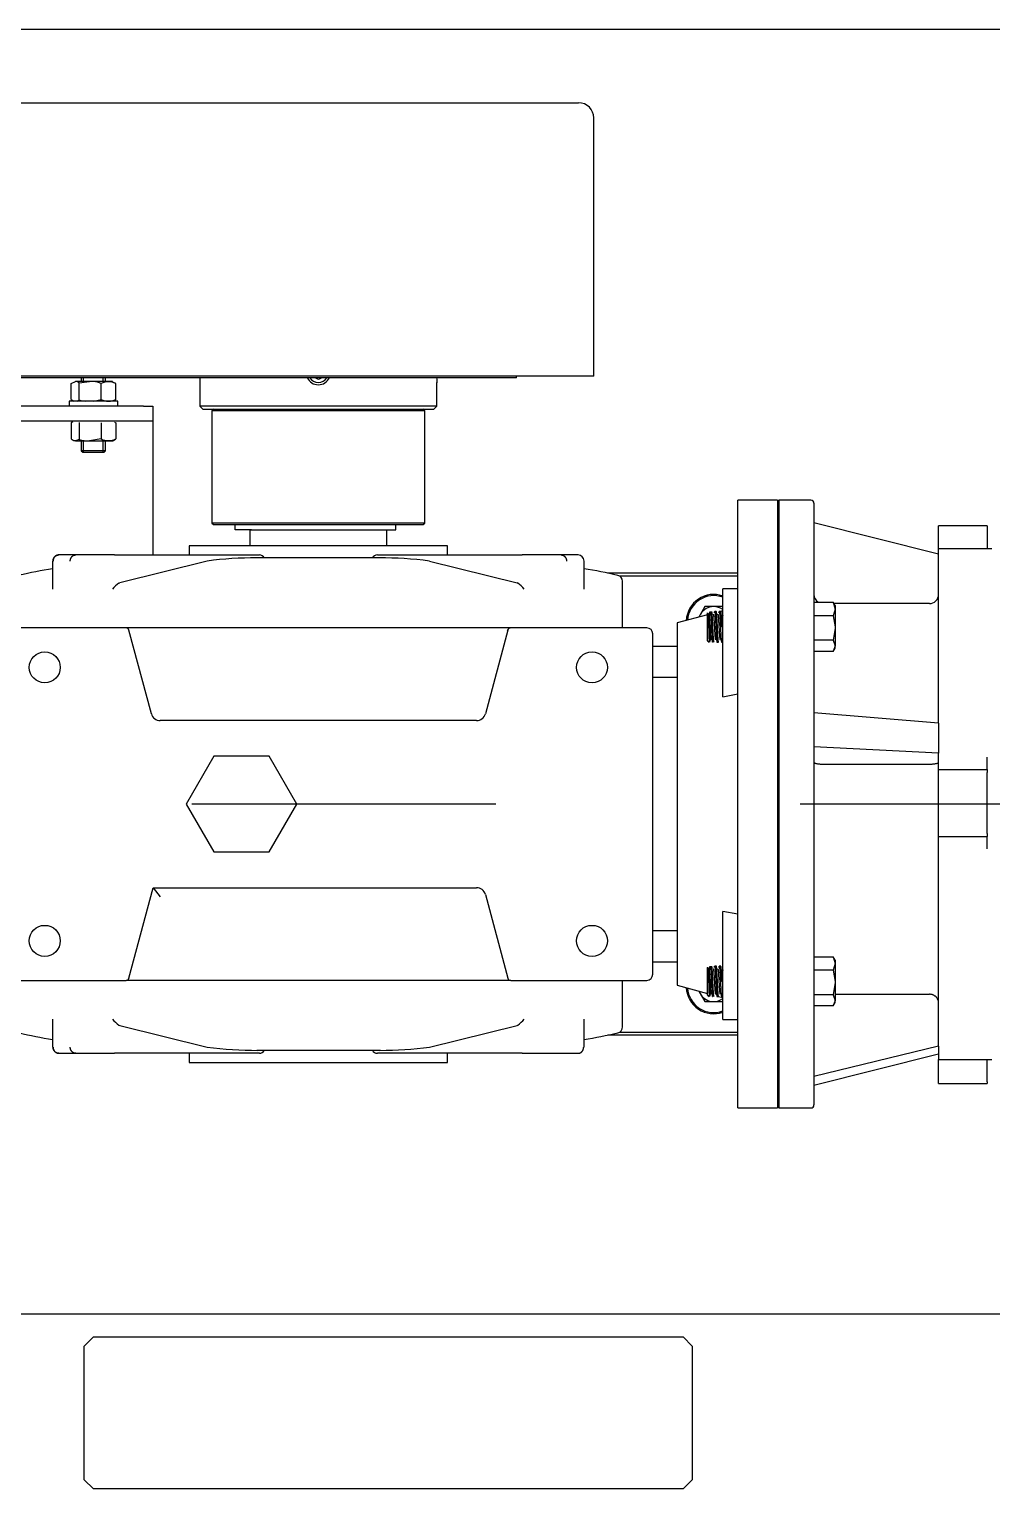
# Model space of a CAD drawing. Header units: metres. Extents: x 1161 to 1456, y 119 to 208.
# Drawn here: x 1362.8627 to 1363.1793, y 186.1409 to 186.6212 of the extents above; entities that cross this region are included whole.
import ezdxf

# ---------------------------------------------------------------- set-up
doc = ezdxf.new("R2010")
doc.units = ezdxf.units.M
doc.header["$MEASUREMENT"] = 0
doc.linetypes.add('CENTER2', pattern=[1.125, 0.75, -0.125, 0.125, -0.125])

# ---------------------------------------------------------------- blocks, each defined once
blk = doc.blocks.new('A$C0B0434A7')
at = {"color": 8}
blk.add_line((-1164.15, 3105.66), (4235.85, 3105.66), dxfattribs=at)
at = {"color": 8, "linetype": 'Continuous'}
for p, q in [((470.26, 3081.44), (789.29, 3081.44)), ((789.29, 3081.44), (897.44, 3081.44)), ((902.44, 2991.44), (902.44, 3076.44)), ((786.67, 2990.97), (467.64, 2990.97)), ((787.36, 2991.44), (468.33, 2991.44)), ((730.5, 2989.08), (731.96, 2989.74)), ((730.5, 2983.8), (730.5, 2989.08)), ((736.54, 2989.74), (731.96, 2989.74)), ((733.21, 2989.24), (736.54, 2989.74)), ((733.21, 2983.64), (733.21, 2989.24)), ((733.85, 2990.97), (733.85, 2989.74)), ((734.62, 2989.74), (734.62, 2990.97)), ((744.18, 2989.74), (736.54, 2989.74)), ((740.43, 2983.8), (740.43, 2989.08)), ((741.08, 2989.74), (741.08, 2990.97)), ((741.85, 2989.74), (741.85, 2990.97)), ((745.2, 2989.08), (743.74, 2989.74)), ((745.2, 2983.8), (745.2, 2989.08)), ((772.85, 2990.97), (772.85, 2981.64)), ((876.97, 2990.97), (786.67, 2990.97)), ((902.44, 2991.44), (787.36, 2991.44)), ((811.85, 2990.33), (810.74, 2990.97)), ((812.95, 2990.97), (811.85, 2990.33)), ((850.85, 2981.64), (850.85, 2989.36)), ((876.97, 2990.97), (876.97, 2991.44)), ((745.85, 2983.24), (729.85, 2983.24)), ((729.85, 2983.24), (729.85, 2981.64)), ((730.5, 2983.8), (731.42, 2983.24)), ((732.5, 2983.24), (733.21, 2983.64)), ((737.98, 2983.24), (740.43, 2983.8)), ((745.2, 2983.8), (744.28, 2983.24)), ((745.85, 2981.64), (745.85, 2983.24)), ((754.35, 2981.64), (690.35, 2981.64)), ((754.35, 2981.64), (757.35, 2981.64)), ((757.35, 2981.64), (757.35, 2976.64)), ((850.85, 2981.64), (772.85, 2981.64)), ((772.85, 2981.64), (773.85, 2980.64)), ((773.85, 2980.64), (849.85, 2980.64)), ((777.35, 2980.64), (776.85, 2980.14)), ((776.85, 2980.14), (846.85, 2980.14)), ((776.85, 2980.14), (776.85, 2943.14)), ((846.85, 2980.14), (846.35, 2980.64)), ((846.85, 2943.14), (846.85, 2980.14)), ((849.85, 2980.64), (850.85, 2981.64)), ((754.35, 2976.64), (690.35, 2976.64)), ((731.1, 2976.45), (730.5, 2976.08)), ((730.5, 2976.08), (730.5, 2970.8)), ((733.21, 2976.24), (733.21, 2970.64)), ((740.43, 2976.08), (740.43, 2970.8)), ((744.78, 2976.33), (745.2, 2976.08)), ((745.2, 2976.08), (745.2, 2970.8)), ((757.35, 2976.64), (754.35, 2976.64)), ((757.35, 2976.64), (757.35, 2971.64)), ((733.21, 2970.64), (731.96, 2970.14)), ((731.96, 2970.14), (736.54, 2970.14)), ((733.85, 2970.14), (733.85, 2966.94)), ((734.62, 2966.44), (734.62, 2970.14)), ((740.43, 2970.8), (736.54, 2970.14)), ((736.54, 2970.14), (744.18, 2970.14)), ((741.08, 2966.44), (741.08, 2970.14)), ((741.85, 2966.94), (741.85, 2970.14)), ((757.35, 2971.64), (757.35, 2932.64)), ((741.85, 2966.94), (733.85, 2966.94)), ((733.85, 2966.94), (734.35, 2966.44)), ((734.35, 2966.44), (741.35, 2966.44)), ((741.35, 2966.44), (741.85, 2966.94)), ((949.85, 2750.64), (949.85, 2950.64)), ((962.85, 2950.64), (949.85, 2950.64)), ((962.85, 2950.64), (962.85, 2750.64)), ((963.35, 2950.64), (962.85, 2950.14)), ((963.35, 2950.64), (963.35, 2750.64)), ((973.85, 2950.64), (963.35, 2950.64)), ((974.85, 2949.64), (974.85, 2751.64)), ((846.85, 2943.14), (776.85, 2943.14)), ((776.85, 2943.14), (777.35, 2942.64)), ((777.35, 2942.64), (846.35, 2942.64)), ((784.43, 2940.89), (784.43, 2942.64)), ((784.85, 2940.89), (784.43, 2940.89)), ((786.42, 2940.89), (784.85, 2940.89)), ((788.37, 2940.89), (786.42, 2940.89)), ((789.89, 2940.89), (788.37, 2940.89)), ((834.35, 2940.84), (789.35, 2940.84)), ((789.35, 2940.84), (789.35, 2935.64)), ((789.89, 2940.89), (837.3, 2940.89)), ((790.6, 2940.89), (790.6, 2940.84)), ((833.1, 2940.84), (833.1, 2940.89)), ((834.35, 2935.64), (834.35, 2940.84)), ((837.3, 2940.89), (837.3, 2942.64)), ((846.35, 2942.64), (846.85, 2943.14)), ((1015.85, 2932.95), (974.85, 2943.24)), ((1015.85, 2941.7), (1015.85, 2942.2)), ((1031.83, 2942.2), (1015.85, 2942.2)), ((1015.85, 2934.64), (1015.85, 2941.7)), ((1031.83, 2942.2), (1031.83, 2941.7)), ((1031.83, 2941.7), (1031.83, 2934.64)), ((854.35, 2935.64), (769.35, 2935.64)), ((769.35, 2935.64), (769.35, 2932.64)), ((854.35, 2932.64), (854.35, 2935.64)), ((724.59, 2930.64), (724.45, 2930.64)), ((724.45, 2930.64), (724.45, 2921.38)), ((732.03, 2932.64), (726.45, 2932.64)), ((744.84, 2932.64), (732.03, 2932.64)), ((744.84, 2932.64), (792.43, 2932.64)), ((775.29, 2930.64), (746.5, 2923.49)), ((832.11, 2931.67), (791.47, 2931.67)), ((831.27, 2932.64), (878.85, 2932.64)), ((848.4, 2930.64), (877.19, 2923.49)), ((891.67, 2932.64), (878.85, 2932.64)), ((897.25, 2932.64), (891.67, 2932.64)), ((899.25, 2921.38), (899.25, 2930.64)), ((1015.85, 2877.29), (1015.85, 2934.64)), ((1033.35, 2934.64), (1015.85, 2934.64)), ((949.85, 2926.64), (906.98, 2926.64)), ((949.85, 2925.64), (910.98, 2925.64)), ((746.26, 2923.37), (746.5, 2923.49)), ((877.44, 2923.37), (877.19, 2923.49)), ((911.9, 2908.64), (911.9, 2923.97)), ((944.85, 2900.14), (944.85, 2921.48)), ((949.85, 2921.48), (944.85, 2921.48)), ((974.85, 2917.05), (981.19, 2917.05)), ((981.19, 2917.05), (981.85, 2914.83)), ((981.85, 2915.98), (981.2, 2917.05)), ((1012.85, 2916.64), (981.45, 2916.64)), ((981.85, 2915.98), (981.85, 2914.83)), ((939.85, 2912.96), (929.85, 2910.28)), ((938.96, 2915.64), (936.97, 2912.19)), ((944.74, 2915.64), (938.96, 2915.64)), ((939.85, 2908.98), (939.85, 2913.54)), ((942.73, 2913.98), (942.21, 2913.98)), ((944.85, 2914.3), (943.63, 2913.97)), ((944.23, 2913.98), (943.71, 2913.98)), ((944.85, 2915.44), (944.74, 2915.64)), ((981.19, 2912.61), (974.85, 2912.61)), ((981.85, 2914.83), (981.19, 2912.61)), ((981.19, 2912.61), (981.84, 2908.98)), ((981.85, 2914.83), (981.85, 2908.98)), ((748.58, 2908.64), (703.85, 2908.64)), ((752.72, 2908.64), (748.58, 2908.64)), ((756.93, 2880.36), (749.55, 2907.9)), ((870.97, 2908.64), (752.72, 2908.64)), ((874.15, 2907.9), (866.77, 2880.36)), ((875.12, 2908.64), (870.97, 2908.64)), ((874.09, 2907.89), (874.2, 2908.05)), ((919.85, 2908.64), (875.12, 2908.64)), ((921.85, 2794.64), (921.85, 2906.64)), ((929.85, 2910.28), (929.85, 2791)), ((939.85, 2904.42), (939.85, 2908.98)), ((981.85, 2908.58), (981.19, 2904.54)), ((981.85, 2908.98), (981.85, 2908.58)), ((981.85, 2908.58), (981.85, 2902.72)), ((929.85, 2902.53), (921.85, 2902.53)), ((939.85, 2904.42), (940.38, 2903.98)), ((940.38, 2903.98), (940.38, 2904.41)), ((942.96, 2903.98), (943.48, 2903.98)), ((944.46, 2903.98), (944.85, 2903.98)), ((981.19, 2904.54), (974.85, 2904.54)), ((981.19, 2904.54), (981.85, 2902.72)), ((981.85, 2902.72), (981.19, 2900.91)), ((981.2, 2900.91), (981.85, 2901.98)), ((981.85, 2901.98), (981.85, 2902.72)), ((944.85, 2885.94), (944.85, 2900.14)), ((981.19, 2900.91), (974.85, 2900.91)), ((929.85, 2892.36), (921.85, 2892.36)), ((944.85, 2885.94), (949.85, 2886.91)), ((863.87, 2878.14), (759.82, 2878.14)), ((1015.85, 2877.29), (974.85, 2880.63)), ((1015.85, 2877.29), (1015.85, 2867.39)), ((1015.85, 2867.39), (974.85, 2869.48)), ((777.45, 2866.42), (768.36, 2850.67)), ((795.64, 2866.42), (777.45, 2866.42)), ((804.73, 2850.67), (795.64, 2866.42)), ((977.85, 2863.8), (1012.85, 2863.8)), ((1015.85, 2866.08), (1015.85, 2867.39)), ((1015.85, 2862), (1015.85, 2866.08)), ((1031.83, 2862), (1031.83, 2866.08)), ((1015.85, 2862), (1031.83, 2862)), ((1015.85, 2861), (1015.85, 2862)), ((1015.85, 2841), (1015.85, 2861)), ((1031.83, 2862), (1031.83, 2861)), ((1031.83, 2841), (1031.83, 2861)), ((768.36, 2850.67), (777.45, 2834.92)), ((795.64, 2834.92), (804.73, 2850.67)), ((1015.85, 2840), (1015.85, 2841)), ((1015.85, 2835.88), (1015.85, 2840)), ((1015.85, 2840), (1031.83, 2840)), ((1031.83, 2841), (1031.83, 2840)), ((1031.83, 2835.88), (1031.83, 2840)), ((777.45, 2834.92), (795.64, 2834.92)), ((1015.85, 2770.98), (1015.85, 2835.88)), ((749.55, 2793.38), (757.52, 2823.14)), ((757.52, 2823.14), (863.87, 2823.14)), ((757.52, 2823.14), (759.82, 2820.14)), ((866.77, 2820.92), (874.15, 2793.38)), ((949.85, 2814.38), (944.85, 2815.34)), ((944.85, 2801.14), (944.85, 2815.34)), ((929.85, 2808.92), (921.85, 2808.92)), ((944.85, 2779.8), (944.85, 2801.14)), ((921.85, 2798.75), (929.85, 2798.75)), ((939.85, 2792.3), (939.85, 2796.86)), ((942.73, 2797.3), (942.21, 2797.3)), ((944.23, 2797.3), (943.71, 2797.3)), ((974.85, 2800.37), (981.19, 2800.37)), ((981.19, 2795.94), (974.85, 2795.94)), ((981.19, 2800.37), (981.85, 2798.16)), ((981.85, 2798.16), (981.19, 2795.94)), ((981.19, 2795.94), (981.84, 2792.3)), ((981.85, 2799.3), (981.2, 2800.37)), ((981.85, 2799.3), (981.85, 2798.16)), ((981.85, 2798.16), (981.85, 2792.3)), ((703.85, 2792.64), (748.58, 2792.64)), ((752.72, 2792.64), (748.58, 2792.64)), ((749.61, 2793.39), (749.5, 2793.24)), ((870.97, 2792.64), (752.72, 2792.64)), ((875.12, 2792.64), (870.97, 2792.64)), ((875.12, 2792.64), (919.85, 2792.64)), ((911.9, 2777.31), (911.9, 2792.64)), ((929.85, 2791), (939.85, 2788.32)), ((939.85, 2787.74), (939.85, 2792.3)), ((981.85, 2791.9), (981.19, 2787.87)), ((981.85, 2792.3), (981.85, 2791.9)), ((981.85, 2791.9), (981.85, 2786.05)), ((936.97, 2789.09), (938.96, 2785.64)), ((939.85, 2787.74), (940.38, 2787.3)), ((940.38, 2787.3), (940.38, 2787.74)), ((942.96, 2787.3), (943.48, 2787.3)), ((943.49, 2787.34), (944.85, 2786.98)), ((944.46, 2787.3), (944.85, 2787.3)), ((981.19, 2787.87), (974.85, 2787.87)), ((981.19, 2787.87), (981.85, 2786.05)), ((981.85, 2788.05), (1012.85, 2788.05)), ((938.96, 2785.64), (944.74, 2785.64)), ((944.74, 2785.64), (944.85, 2785.84)), ((981.19, 2784.23), (974.85, 2784.23)), ((981.85, 2786.05), (981.19, 2784.23)), ((981.2, 2784.23), (981.85, 2785.3)), ((981.85, 2785.3), (981.85, 2786.05)), ((724.45, 2779.9), (724.45, 2770.64)), ((746.26, 2777.92), (746.5, 2777.79)), ((746.5, 2777.79), (775.29, 2770.64)), ((848.4, 2770.64), (877.19, 2777.79)), ((877.19, 2777.79), (877.44, 2777.92)), ((899.25, 2770.64), (899.25, 2779.9)), ((944.85, 2779.8), (949.85, 2779.8)), ((949.85, 2774.64), (906.98, 2774.64)), ((910.98, 2775.64), (949.85, 2775.64)), ((724.59, 2770.64), (724.45, 2770.64)), ((726.45, 2768.64), (732.03, 2768.64)), ((732.03, 2768.64), (744.84, 2768.64)), ((792.43, 2768.64), (744.84, 2768.64)), ((769.35, 2768.64), (769.35, 2765.64)), ((791.59, 2769.61), (832.23, 2769.61)), ((878.85, 2768.64), (831.27, 2768.64)), ((854.35, 2765.64), (854.35, 2768.64)), ((878.85, 2768.64), (891.67, 2768.64)), ((891.67, 2768.64), (897.25, 2768.64)), ((1015.85, 2770.98), (974.85, 2761.02)), ((1015.85, 2768.33), (974.85, 2758.04)), ((1015.85, 2770.98), (1015.85, 2768.33)), ((1015.85, 2768.33), (1015.85, 2766.64)), ((769.35, 2765.64), (854.35, 2765.64)), ((1015.85, 2759.23), (1015.85, 2766.64)), ((1015.85, 2766.64), (1033.35, 2766.64)), ((1031.83, 2759.23), (1031.83, 2766.64)), ((1015.85, 2758.73), (1015.85, 2759.23)), ((1015.85, 2758.73), (1031.83, 2758.73)), ((1031.83, 2759.23), (1031.83, 2758.73)), ((949.85, 2750.64), (962.85, 2750.64)), ((962.85, 2751.14), (963.35, 2750.64)), ((963.35, 2750.64), (973.85, 2750.64)), ((4189.85, 2682.8), (-320.15, 2682.8)), ((737.85, 2675.3), (734.85, 2672.3)), ((734.85, 2628.3), (734.85, 2672.3)), ((737.85, 2675.3), (931.85, 2675.3)), ((934.85, 2672.3), (931.85, 2675.3)), ((934.85, 2672.3), (934.85, 2628.3)), ((734.85, 2628.3), (737.85, 2625.3)), ((931.85, 2625.3), (934.85, 2628.3)), ((931.85, 2625.3), (737.85, 2625.3))]:
    blk.add_line(p, q, dxfattribs=at)
at = {"color": 8, "linetype": 'CENTER2', "ltscale": 10}
blk.add_line((4270.27, 2850.64), (416.35, 2850.64), dxfattribs=at)
at = {"color": 8, "linetype": 'Continuous'}
for centre in [(721.85, 2895.64), (901.85, 2895.64), (721.85, 2805.64), (901.85, 2805.64)]:
    blk.add_circle(centre, 5.1, dxfattribs=at)
for centre, radius, start, end in [((897.44, 3076.44), 5, 0, 90), ((731.87, 2987.68), 2.06, 49.2955, 87.4197), ((736.39, 2977.08), 12.66, 71.399, 89.3234), ((742.81, 2984.25), 5.38, 63.7407, 116.2593), ((811.85, 2992.64), 4, 204.6926, 335.3074), ((811.85, 2992.64), 3.23, 211.1217, 328.8783), ((889.7, 2992.64), 38.99, 182.4816, 184.8894), ((737.01, 2996.99), 13.88, 254.1237, 262.1183), ((742.94, 2989.09), 5.85, 244.6356, 268.7747), ((742.69, 2989.09), 5.85, 271.2257, 295.3641), ((736.64, 2982.25), 12.1, 253.5358, 269.5463), ((742.81, 2975.63), 5.38, 243.7407, 296.2593), ((973.85, 2949.64), 1, 0.001, 90), ((791.41, 2805.88), 125.8, 89.9158, 97.3591), ((792.4, 2930.73), 1.91, 28.7079, 89.0502), ((831.3, 2930.73), 1.91, 90.9498, 151.2921), ((832.29, 2805.88), 125.8, 82.6409, 90.2221), ((897.25, 2930.64), 2, 0, 90), ((765.84, 2689.48), 242.2, 99.8398, 102.5088), ((857.86, 2689.48), 242.2, 77.4869, 80.1602), ((909.9, 2923.97), 2, 0, 77.4879), ((752.67, 2914.26), 11.13, 125.1407, 140.1687), ((871.08, 2914.32), 11.06, 39.7794, 54.9082), ((941.85, 2910.64), 9, 70.5288, 177.1477), ((941.85, 2910.64), 8.6, 69.5838, 176.2873), ((977.85, 2919.64), 3, 180, 239.8404), ((1012.85, 2919.64), 3, 269.7303, 0), ((941.85, 2910.64), 5, 150, 161.5084), ((941.85, 2910.64), 5, 90, 150), ((941.85, 2910.64), 5, 53.1301, 90), ((748.58, 2907.64), 1, 15, 90), ((875.12, 2907.64), 1, 90, 165), ((919.85, 2906.64), 2, 0, 90), ((1069.51, 2911.96), 129.35, 181.3221, 183.3473), ((759.82, 2881.14), 3, 195, 270), ((863.87, 2881.14), 3, 270, 345), ((863.87, 2820.14), 3, 15, 90), ((748.58, 2793.64), 1, 270, 345), ((875.12, 2793.64), 1, 195, 270), ((919.85, 2794.64), 2, 270, 0), ((1069.51, 2795.29), 129.35, 181.3221, 183.3473), ((941.85, 2790.64), 9, 182.8523, 289.4712), ((941.85, 2790.64), 8.6, 183.7127, 290.4162), ((941.85, 2790.64), 5, 198.4916, 210), ((941.85, 2790.64), 5, 210, 270), ((941.85, 2790.64), 5, 270, 306.8699), ((752.61, 2786.96), 11.05, 219.7782, 234.9123), ((871.03, 2787.02), 11.13, 305.1407, 320.1688), ((909.9, 2777.31), 2, 282.5121, 0), ((765.84, 3011.8), 242.2, 257.4869, 260.1602), ((857.86, 3011.8), 242.2, 279.8398, 282.5088), ((791.41, 2895.4), 125.8, 262.6409, 270.2221), ((792.4, 2770.55), 1.91, 270.9498, 331.2921), ((831.3, 2770.55), 1.91, 208.7079, 269.0502), ((832.29, 2895.4), 125.8, 269.9158, 277.3591), ((973.85, 2751.64), 1, 270, 0)]:
    blk.add_arc(centre, radius, start, end, dxfattribs=at)
for points, knots in [([(731.96, 2970.14), (731.84, 2970.14), (731.71, 2970.16), (731.46, 2970.22), (731.34, 2970.26), (730.98, 2970.44), (730.74, 2970.6), (730.5, 2970.8)], [0, 0, 0, 0, 0.25, 0.25, 0.5, 0.5, 1, 1, 1, 1]), ([(743.74, 2970.14), (743.86, 2970.14), (743.99, 2970.16), (744.23, 2970.22), (744.36, 2970.26), (744.72, 2970.44), (744.96, 2970.6), (745.2, 2970.8)], [0, 0, 0, 0, 0.25, 0.25, 0.5, 0.5, 1, 1, 1, 1]), ([(939.85, 2912.8), (939.85, 2912.88), (939.86, 2913.03), (939.88, 2913.22), (939.9, 2913.41), (939.92, 2913.55), (939.93, 2913.6), (939.94, 2913.61)], [0, 0, 0, 0, 0.0414784, 0.0832484, 0.1251337, 0.193651, 0.2499639, 0.2499639, 0.2499639, 0.2499639]), ([(939.98, 2913.51), (940, 2913.42), (940.03, 2913.13), (940.06, 2912.51), (940.09, 2911.89), (940.11, 2911.37), (940.13, 2910.82), (940.15, 2910.33), (940.16, 2909.95), (940.17, 2909.69), (940.18, 2909.44), (940.19, 2909.2), (940.19, 2909.05), (940.2, 2908.98)], [0.3750736, 0.3750736, 0.3750736, 0.3750736, 0.5000181, 0.6249317, 0.6886117, 0.7499196, 0.8119679, 0.8747856, 0.9030901, 0.9297784, 0.9548298, 0.9782361, 1, 1, 1, 1]), ([(940.38, 2909.9), (940.39, 2910.1), (940.41, 2910.51), (940.44, 2911.09), (940.48, 2911.72), (940.52, 2912.37), (940.57, 2913.2), (940.63, 2913.76), (940.69, 2913.98), (940.75, 2913.98), (940.83, 2913.56), (940.9, 2912.64), (940.95, 2911.68), (941, 2910.9), (941.04, 2910.12), (941.06, 2909.51), (941.08, 2909.14), (941.09, 2908.98)], [0, 0, 0, 0, 0.04215, 0.084301, 0.126453, 0.188725, 0.250303, 0.375977, 0.438593, 0.500053, 0.625459, 0.749394, 0.800263, 0.874914, 0.924707, 0.966405, 1, 1, 1, 1]), ([(941.61, 2908.98), (941.6, 2909.04), (941.6, 2909.19), (941.59, 2909.41), (941.58, 2909.67), (941.56, 2909.94), (941.55, 2910.24), (941.53, 2910.56), (941.5, 2911.14), (941.46, 2911.82), (941.42, 2912.53), (941.38, 2913.13), (941.33, 2913.64), (941.28, 2913.92), (941.25, 2913.98), (941.23, 2913.98)], [0, 0, 0, 0, 0.0128239, 0.027333, 0.0435273, 0.0614067, 0.0809709, 0.10222, 0.1251537, 0.1979058, 0.2501087, 0.3023116, 0.3750636, 0.4478157, 0.5000186, 0.5000186, 0.5000186, 0.5000186]), ([(942.12, 2913.6), (942.14, 2913.74), (942.17, 2913.92), (942.21, 2914), (942.26, 2913.92), (942.31, 2913.64), (942.36, 2913.13), (942.4, 2912.53), (942.44, 2911.82), (942.49, 2911.06), (942.52, 2910.34), (942.55, 2909.82), (942.57, 2909.37), (942.58, 2909.1), (942.59, 2908.98)], [0.3750636, 0.3750636, 0.3750636, 0.3750636, 0.4478157, 0.5000186, 0.5522215, 0.6249735, 0.6977256, 0.7499285, 0.8021314, 0.8748834, 0.9138955, 0.9477537, 0.9764558, 1, 1, 1, 1]), ([(943.11, 2908.98), (943.1, 2909.04), (943.1, 2909.19), (943.09, 2909.41), (943.08, 2909.67), (943.06, 2909.94), (943.05, 2910.24), (943.03, 2910.56), (943, 2911.14), (942.96, 2911.82), (942.92, 2912.53), (942.88, 2913.13), (942.83, 2913.64), (942.78, 2913.92), (942.75, 2913.98), (942.73, 2913.98)], [0, 0, 0, 0, 0.0128239, 0.027333, 0.0435273, 0.0614067, 0.0809709, 0.10222, 0.1251537, 0.1979058, 0.2501087, 0.3023116, 0.3750636, 0.4478157, 0.5000186, 0.5000186, 0.5000186, 0.5000186]), ([(943.62, 2913.6), (943.64, 2913.74), (943.67, 2913.92), (943.71, 2914), (943.76, 2913.92), (943.81, 2913.64), (943.86, 2913.13), (943.9, 2912.53), (943.94, 2911.82), (943.99, 2911.06), (944.02, 2910.34), (944.05, 2909.82), (944.07, 2909.37), (944.08, 2909.1), (944.09, 2908.98)], [0.3750636, 0.3750636, 0.3750636, 0.3750636, 0.4478157, 0.5000186, 0.5522215, 0.6249735, 0.6977256, 0.7499285, 0.8021314, 0.8748834, 0.9138955, 0.9477537, 0.9764558, 1, 1, 1, 1]), ([(944.61, 2908.98), (944.6, 2909.04), (944.6, 2909.19), (944.59, 2909.41), (944.58, 2909.67), (944.56, 2909.94), (944.55, 2910.24), (944.53, 2910.56), (944.5, 2911.14), (944.46, 2911.82), (944.42, 2912.53), (944.38, 2913.13), (944.33, 2913.64), (944.28, 2913.92), (944.25, 2913.98), (944.23, 2913.98)], [0, 0, 0, 0, 0.0128239, 0.027333, 0.0435273, 0.0614067, 0.0809709, 0.10222, 0.1251537, 0.1979058, 0.2501087, 0.3023116, 0.3750636, 0.4478157, 0.5000186, 0.5000186, 0.5000186, 0.5000186]), ([(940.86, 2908.98), (940.85, 2908.79), (940.83, 2908.37), (940.79, 2907.56), (940.74, 2906.57), (940.68, 2905.55), (940.62, 2904.74), (940.56, 2904.19), (940.51, 2903.98), (940.47, 2903.97), (940.45, 2904.03), (940.42, 2904.16), (940.4, 2904.32), (940.38, 2904.41)], [0, 0, 0, 0, 0.057516, 0.124312, 0.250653, 0.375342, 0.498865, 0.625106, 0.750314, 0.811654, 0.873722, 0.923629, 1, 1, 1, 1]), ([(941.09, 2908.98), (941.09, 2908.91), (941.1, 2908.77), (941.11, 2908.54), (941.12, 2908.29), (941.14, 2908.01), (941.15, 2907.71), (941.17, 2907.39), (941.2, 2906.82), (941.23, 2906.13), (941.28, 2905.43), (941.32, 2904.82), (941.37, 2904.32), (941.42, 2904.03), (941.46, 2903.95), (941.51, 2904.03), (941.56, 2904.32), (941.61, 2904.82), (941.65, 2905.43), (941.69, 2906.02), (941.71, 2906.45), (941.72, 2906.65)], [0, 0, 0, 0, 0.0128239, 0.027333, 0.0435273, 0.0614067, 0.0809709, 0.10222, 0.1251537, 0.1979058, 0.2501087, 0.3023115, 0.3750636, 0.4478157, 0.5000186, 0.5522215, 0.6249735, 0.6977256, 0.7499285, 0.8021314, 0.8458785, 0.8458785, 0.8458785, 0.8458785]), ([(941.98, 2903.98), (941.97, 2903.98), (941.94, 2904.03), (941.89, 2904.32), (941.84, 2904.82), (941.8, 2905.43), (941.75, 2906.13), (941.71, 2906.89), (941.67, 2907.61), (941.65, 2908.13), (941.63, 2908.58), (941.61, 2908.85), (941.61, 2908.98)], [0.5000186, 0.5000186, 0.5000186, 0.5000186, 0.5522215, 0.6249735, 0.6977256, 0.7499285, 0.8021314, 0.8748834, 0.9138955, 0.9477537, 0.9764558, 1, 1, 1, 1]), ([(942.59, 2908.98), (942.59, 2908.91), (942.6, 2908.77), (942.61, 2908.54), (942.62, 2908.29), (942.64, 2908.01), (942.65, 2907.71), (942.67, 2907.39), (942.7, 2906.82), (942.73, 2906.13), (942.78, 2905.43), (942.82, 2904.82), (942.87, 2904.32), (942.92, 2904.03), (942.95, 2903.98), (942.96, 2903.98)], [0, 0, 0, 0, 0.0128239, 0.027333, 0.0435273, 0.0614067, 0.0809709, 0.10222, 0.1251537, 0.1979058, 0.2501087, 0.3023116, 0.3750636, 0.4478157, 0.5000186, 0.5000186, 0.5000186, 0.5000186]), ([(943.48, 2903.98), (943.47, 2903.98), (943.44, 2904.03), (943.39, 2904.32), (943.34, 2904.82), (943.3, 2905.43), (943.25, 2906.13), (943.21, 2906.89), (943.17, 2907.61), (943.15, 2908.13), (943.13, 2908.58), (943.11, 2908.85), (943.11, 2908.98)], [0.5000186, 0.5000186, 0.5000186, 0.5000186, 0.5522215, 0.6249735, 0.6977256, 0.7499285, 0.8021314, 0.8748834, 0.9138955, 0.9477537, 0.9764558, 1, 1, 1, 1]), ([(944.09, 2908.98), (944.09, 2908.91), (944.1, 2908.77), (944.11, 2908.54), (944.12, 2908.29), (944.14, 2908.01), (944.15, 2907.71), (944.17, 2907.39), (944.2, 2906.82), (944.23, 2906.13), (944.28, 2905.43), (944.32, 2904.82), (944.37, 2904.32), (944.42, 2904.03), (944.45, 2903.98), (944.46, 2903.98)], [0, 0, 0, 0, 0.0128239, 0.027333, 0.0435273, 0.0614067, 0.0809709, 0.10222, 0.1251537, 0.1979058, 0.2501087, 0.3023115, 0.3750636, 0.4478157, 0.5000186, 0.5000186, 0.5000186, 0.5000186]), ([(939.85, 2796.13), (939.85, 2796.2), (939.86, 2796.36), (939.88, 2796.55), (939.9, 2796.74), (939.92, 2796.88), (939.93, 2796.93), (939.94, 2796.94)], [0, 0, 0, 0, 0.0414784, 0.0832484, 0.1251337, 0.193651, 0.2499639, 0.2499639, 0.2499639, 0.2499639]), ([(939.98, 2796.84), (940, 2796.75), (940.03, 2796.45), (940.06, 2795.83), (940.09, 2795.22), (940.11, 2794.7), (940.13, 2794.15), (940.15, 2793.66), (940.16, 2793.28), (940.17, 2793.01), (940.18, 2792.76), (940.19, 2792.53), (940.19, 2792.38), (940.2, 2792.3)], [0.3750736, 0.3750736, 0.3750736, 0.3750736, 0.5000181, 0.6249317, 0.6886117, 0.7499196, 0.8119679, 0.8747856, 0.9030901, 0.9297784, 0.9548298, 0.9782361, 1, 1, 1, 1]), ([(940.38, 2793.23), (940.39, 2793.43), (940.41, 2793.83), (940.44, 2794.41), (940.48, 2795.05), (940.52, 2795.7), (940.57, 2796.53), (940.63, 2797.09), (940.69, 2797.31), (940.75, 2797.31), (940.83, 2796.88), (940.9, 2795.97), (940.95, 2795), (941, 2794.23), (941.04, 2793.45), (941.06, 2792.84), (941.08, 2792.47), (941.09, 2792.3)], [0, 0, 0, 0, 0.04215, 0.084301, 0.126453, 0.188725, 0.250303, 0.375977, 0.438593, 0.500053, 0.625459, 0.749394, 0.800263, 0.874914, 0.924707, 0.966405, 1, 1, 1, 1]), ([(941.61, 2792.3), (941.6, 2792.37), (941.6, 2792.51), (941.59, 2792.74), (941.58, 2792.99), (941.56, 2793.27), (941.55, 2793.57), (941.53, 2793.89), (941.5, 2794.46), (941.46, 2795.15), (941.42, 2795.86), (941.38, 2796.46), (941.33, 2796.96), (941.28, 2797.25), (941.25, 2797.3), (941.23, 2797.3)], [0, 0, 0, 0, 0.0128239, 0.027333, 0.0435273, 0.0614067, 0.0809709, 0.10222, 0.1251537, 0.1979058, 0.2501087, 0.3023116, 0.3750636, 0.4478157, 0.5000186, 0.5000186, 0.5000186, 0.5000186]), ([(942.12, 2796.92), (942.14, 2797.07), (942.17, 2797.25), (942.21, 2797.33), (942.26, 2797.25), (942.31, 2796.96), (942.36, 2796.46), (942.4, 2795.86), (942.44, 2795.15), (942.49, 2794.39), (942.52, 2793.67), (942.55, 2793.15), (942.57, 2792.7), (942.58, 2792.43), (942.59, 2792.3)], [0.3750636, 0.3750636, 0.3750636, 0.3750636, 0.4478157, 0.5000186, 0.5522215, 0.6249735, 0.6977256, 0.7499285, 0.8021314, 0.8748834, 0.9138955, 0.9477537, 0.9764558, 1, 1, 1, 1]), ([(943.11, 2792.3), (943.1, 2792.37), (943.1, 2792.51), (943.09, 2792.74), (943.08, 2792.99), (943.06, 2793.27), (943.05, 2793.57), (943.03, 2793.89), (943, 2794.46), (942.96, 2795.15), (942.92, 2795.86), (942.88, 2796.46), (942.83, 2796.96), (942.78, 2797.25), (942.75, 2797.3), (942.73, 2797.3)], [0, 0, 0, 0, 0.0128239, 0.027333, 0.0435273, 0.0614067, 0.0809709, 0.10222, 0.1251537, 0.1979058, 0.2501087, 0.3023116, 0.3750636, 0.4478157, 0.5000186, 0.5000186, 0.5000186, 0.5000186]), ([(943.62, 2796.92), (943.64, 2797.07), (943.67, 2797.25), (943.71, 2797.33), (943.76, 2797.25), (943.81, 2796.96), (943.86, 2796.46), (943.9, 2795.86), (943.94, 2795.15), (943.99, 2794.39), (944.02, 2793.67), (944.05, 2793.15), (944.07, 2792.7), (944.08, 2792.43), (944.09, 2792.3)], [0.3750636, 0.3750636, 0.3750636, 0.3750636, 0.4478157, 0.5000186, 0.5522215, 0.6249735, 0.6977256, 0.7499285, 0.8021314, 0.8748834, 0.9138955, 0.9477537, 0.9764558, 1, 1, 1, 1]), ([(944.61, 2792.3), (944.6, 2792.37), (944.6, 2792.51), (944.59, 2792.74), (944.58, 2792.99), (944.56, 2793.27), (944.55, 2793.57), (944.53, 2793.89), (944.5, 2794.46), (944.46, 2795.15), (944.42, 2795.86), (944.38, 2796.46), (944.33, 2796.96), (944.28, 2797.25), (944.25, 2797.3), (944.23, 2797.3)], [0, 0, 0, 0, 0.0128239, 0.027333, 0.0435273, 0.0614067, 0.0809709, 0.10222, 0.1251537, 0.1979058, 0.2501087, 0.3023116, 0.3750636, 0.4478157, 0.5000186, 0.5000186, 0.5000186, 0.5000186]), ([(940.86, 2792.3), (940.85, 2792.11), (940.83, 2791.7), (940.79, 2790.88), (940.74, 2789.89), (940.68, 2788.88), (940.62, 2788.07), (940.56, 2787.52), (940.51, 2787.31), (940.47, 2787.3), (940.45, 2787.36), (940.42, 2787.49), (940.4, 2787.64), (940.38, 2787.74)], [0, 0, 0, 0, 0.057516, 0.124312, 0.250653, 0.375342, 0.498865, 0.625106, 0.750314, 0.811654, 0.873722, 0.923629, 1, 1, 1, 1]), ([(941.09, 2792.3), (941.09, 2792.24), (941.1, 2792.09), (941.11, 2791.87), (941.12, 2791.61), (941.14, 2791.34), (941.15, 2791.04), (941.17, 2790.72), (941.2, 2790.15), (941.23, 2789.46), (941.28, 2788.75), (941.32, 2788.15), (941.37, 2787.64), (941.42, 2787.36), (941.46, 2787.28), (941.51, 2787.36), (941.56, 2787.64), (941.61, 2788.15), (941.65, 2788.75), (941.69, 2789.35), (941.71, 2789.78), (941.72, 2789.98)], [0, 0, 0, 0, 0.0128239, 0.027333, 0.0435273, 0.0614067, 0.0809709, 0.10222, 0.1251537, 0.1979058, 0.2501087, 0.3023115, 0.3750636, 0.4478157, 0.5000186, 0.5522215, 0.6249735, 0.6977256, 0.7499285, 0.8021314, 0.8458785, 0.8458785, 0.8458785, 0.8458785]), ([(941.98, 2787.3), (941.97, 2787.3), (941.94, 2787.36), (941.89, 2787.64), (941.84, 2788.15), (941.8, 2788.75), (941.75, 2789.46), (941.71, 2790.22), (941.67, 2790.94), (941.65, 2791.46), (941.63, 2791.91), (941.61, 2792.18), (941.61, 2792.3)], [0.5000186, 0.5000186, 0.5000186, 0.5000186, 0.5522215, 0.6249735, 0.6977256, 0.7499285, 0.8021314, 0.8748834, 0.9138955, 0.9477537, 0.9764558, 1, 1, 1, 1]), ([(942.59, 2792.3), (942.59, 2792.24), (942.6, 2792.09), (942.61, 2791.87), (942.62, 2791.61), (942.64, 2791.34), (942.65, 2791.04), (942.67, 2790.72), (942.7, 2790.15), (942.73, 2789.46), (942.78, 2788.75), (942.82, 2788.15), (942.87, 2787.64), (942.92, 2787.36), (942.95, 2787.3), (942.96, 2787.3)], [0, 0, 0, 0, 0.0128239, 0.027333, 0.0435273, 0.0614067, 0.0809709, 0.10222, 0.1251537, 0.1979058, 0.2501087, 0.3023116, 0.3750636, 0.4478157, 0.5000186, 0.5000186, 0.5000186, 0.5000186]), ([(943.48, 2787.3), (943.47, 2787.3), (943.44, 2787.36), (943.39, 2787.64), (943.34, 2788.15), (943.3, 2788.75), (943.25, 2789.46), (943.21, 2790.22), (943.17, 2790.94), (943.15, 2791.46), (943.13, 2791.91), (943.11, 2792.18), (943.11, 2792.3)], [0.5000186, 0.5000186, 0.5000186, 0.5000186, 0.5522215, 0.6249735, 0.6977256, 0.7499285, 0.8021314, 0.8748834, 0.9138955, 0.9477537, 0.9764558, 1, 1, 1, 1]), ([(944.09, 2792.3), (944.09, 2792.24), (944.1, 2792.09), (944.11, 2791.87), (944.12, 2791.61), (944.14, 2791.34), (944.15, 2791.04), (944.17, 2790.72), (944.2, 2790.15), (944.23, 2789.46), (944.28, 2788.75), (944.32, 2788.15), (944.37, 2787.64), (944.42, 2787.36), (944.45, 2787.3), (944.46, 2787.3)], [0, 0, 0, 0, 0.0128239, 0.027333, 0.0435273, 0.0614067, 0.0809709, 0.10222, 0.1251537, 0.1979058, 0.2501087, 0.3023115, 0.3750636, 0.4478157, 0.5000186, 0.5000186, 0.5000186, 0.5000186])]:
    blk.add_open_spline(points, degree=3, knots=knots, dxfattribs=at)
for points, weights, degree in [([(726.45, 2932.64), (725.36, 2932.64), (724.59, 2931.81), (724.59, 2930.64)], [0.956233273282, 0.769517112404, 0.769517112325, 0.956233273048], 3), ([(724.59, 2930.64), (724.59, 2931.81), (725.36, 2932.64), (726.45, 2932.64)], [0.956233273048, 0.769517112331, 0.769517112404, 0.956233273265], 3), ([(730.23, 2930.64), (730.23, 2931.81), (730.97, 2932.64), (732.03, 2932.64)], [0.956233273048, 0.769517112324, 0.769517112404, 0.956233273288], 3), ([(891.67, 2932.64), (892.72, 2932.64), (893.47, 2931.81), (893.47, 2930.64)], [0.956233273112, 0.769517112404, 0.769517112382, 0.956233273048], 3), ([(944.78, 2913.02), (944.81, 2912.88), (944.85, 2912.57)], [0.968465104541, 0.956790336488, 0.966003406449], 2), ([(974.85, 2864.4), (974.85, 2863.8), (977.85, 2863.8)], [1, 0.707118539284, 1], 2), ([(1012.85, 2863.8), (1015.85, 2863.8), (1015.85, 2864.4)], [1, 0.70709502485, 1], 2), ([(944.78, 2796.35), (944.81, 2796.21), (944.85, 2795.9)], [0.968465104541, 0.956790336488, 0.966003406449], 2), ([(1015.85, 2785.21), (1015.85, 2788.05), (1012.85, 2788.05)], [1, 0.707095024855, 1], 2), ([(724.59, 2770.64), (724.59, 2769.47), (725.36, 2768.64), (726.45, 2768.64)], [0.956233273048, 0.769517112325, 0.769517112404, 0.956233273282], 3), ([(726.45, 2768.64), (725.36, 2768.64), (724.59, 2769.47), (724.59, 2770.64)], [0.956233273264, 0.769517112404, 0.769517112331, 0.956233273048], 3), ([(732.03, 2768.64), (730.97, 2768.64), (730.23, 2769.47), (730.23, 2770.64)], [0.956233273288, 0.769517112404, 0.769517112324, 0.956233273048], 3), ([(897.25, 2768.64), (898.34, 2768.64), (899.11, 2769.47), (899.11, 2770.64)], [0.956233273265, 0.769517112404, 0.769517112331, 0.956233273048], 3)]:
    blk.add_rational_spline(points, weights, degree=degree, dxfattribs=at)
for points, weights, knots in [([(939.85, 2908.98), (939.94, 2910.7), (940.04, 2911.91), (940.13, 2913.13), (940.22, 2913.13), (940.32, 2913.13), (940.41, 2911.91), (940.5, 2910.7), (940.6, 2908.98), (940.69, 2907.26), (940.79, 2906.04), (940.88, 2904.83), (940.97, 2904.83), (941.01, 2904.83), (941.06, 2905.08)], [1, 0.923879532511, 1, 0.923879532511, 1, 0.923879532511, 1, 0.923879532511, 1, 0.923879532511, 1, 0.923879532511, 1, 0.96580525409, 0.962332354391], [0, 0, 0, 0.00787402, 0.00787402, 0.01574803, 0.01574803, 0.02362205, 0.02362205, 0.03149606, 0.03149606, 0.03937008, 0.03937008, 0.04724409, 0.04724409, 0.05078125, 0.05078125, 0.05078125]), ([(941.71, 2913.12), (941.72, 2913.13), (941.72, 2913.13), (941.82, 2913.13), (941.91, 2911.91), (942, 2910.7), (942.1, 2908.98), (942.19, 2907.26), (942.29, 2906.04), (942.38, 2904.83), (942.47, 2904.83), (942.51, 2904.83), (942.55, 2905.02)], [0.989035389539, 0.994053093016, 1, 0.923879532511, 1, 0.923879532511, 1, 0.923879532511, 1, 0.923879532511, 1, 0.970562603505, 0.96389333603], [0.078125, 0.078125, 0.078125, 0.07874016, 0.07874016, 0.08661417, 0.08661417, 0.09448819, 0.09448819, 0.1023622, 0.1023622, 0.11023622, 0.11023622, 0.11328127, 0.11328127, 0.11328127]), ([(943.2, 2913.1), (943.21, 2913.13), (943.22, 2913.13), (943.32, 2913.13), (943.41, 2911.91), (943.5, 2910.7), (943.6, 2908.98), (943.69, 2907.26), (943.79, 2906.04), (943.88, 2904.83), (943.97, 2904.83), (944, 2904.83), (944.03, 2904.96)], [0.981601748618, 0.989295563532, 1, 0.923879532511, 1, 0.923879532511, 1, 0.923879532511, 1, 0.923879532511, 1, 0.975320313059, 0.966643863292], [0.140625, 0.140625, 0.140625, 0.14173228, 0.14173228, 0.1496063, 0.1496063, 0.15748031, 0.15748031, 0.16535433, 0.16535433, 0.17322835, 0.17322835, 0.17578125, 0.17578125, 0.17578125]), ([(939.85, 2792.3), (939.94, 2794.02), (940.04, 2795.24), (940.13, 2796.45), (940.22, 2796.45), (940.32, 2796.45), (940.41, 2795.24), (940.5, 2794.02), (940.6, 2792.3), (940.69, 2790.59), (940.79, 2789.37), (940.88, 2788.15), (940.97, 2788.15), (941.01, 2788.15), (941.06, 2788.41)], [1, 0.923879532511, 1, 0.923879532511, 1, 0.923879532511, 1, 0.923879532511, 1, 0.923879532511, 1, 0.923879532511, 1, 0.96580525409, 0.962332354391], [0, 0, 0, 0.00787402, 0.00787402, 0.01574803, 0.01574803, 0.02362205, 0.02362205, 0.03149606, 0.03149606, 0.03937008, 0.03937008, 0.04724409, 0.04724409, 0.05078125, 0.05078125, 0.05078125]), ([(941.71, 2796.45), (941.72, 2796.45), (941.72, 2796.45), (941.82, 2796.45), (941.91, 2795.24), (942, 2794.02), (942.1, 2792.3), (942.19, 2790.59), (942.29, 2789.37), (942.38, 2788.15), (942.47, 2788.15), (942.51, 2788.15), (942.55, 2788.34)], [0.989035389539, 0.994053093016, 1, 0.923879532511, 1, 0.923879532511, 1, 0.923879532511, 1, 0.923879532511, 1, 0.970562603505, 0.96389333603], [0.078125, 0.078125, 0.078125, 0.07874016, 0.07874016, 0.08661417, 0.08661417, 0.09448819, 0.09448819, 0.1023622, 0.1023622, 0.11023622, 0.11023622, 0.11328127, 0.11328127, 0.11328127]), ([(943.2, 2796.43), (943.21, 2796.45), (943.22, 2796.45), (943.32, 2796.45), (943.41, 2795.24), (943.5, 2794.02), (943.6, 2792.3), (943.69, 2790.59), (943.79, 2789.37), (943.88, 2788.15), (943.97, 2788.15), (944, 2788.15), (944.03, 2788.29)], [0.981601748618, 0.989295563532, 1, 0.923879532511, 1, 0.923879532511, 1, 0.923879532511, 1, 0.923879532511, 1, 0.975320313059, 0.966643863292], [0.140625, 0.140625, 0.140625, 0.14173228, 0.14173228, 0.1496063, 0.1496063, 0.15748031, 0.15748031, 0.16535433, 0.16535433, 0.17322835, 0.17322835, 0.17578125, 0.17578125, 0.17578125])]:
    blk.add_rational_spline(points, weights, degree=2, knots=knots, dxfattribs=at)

msp = doc.modelspace()

# ---------------------------------------------------------------- block references
at = {"xscale": 0.001, "yscale": 0.001, "zscale": 0.001}
msp.add_blockref('A$C0B0434A7', (1362.14592, 183.51557), dxfattribs=at)

doc.saveas('drawing.dxf')
